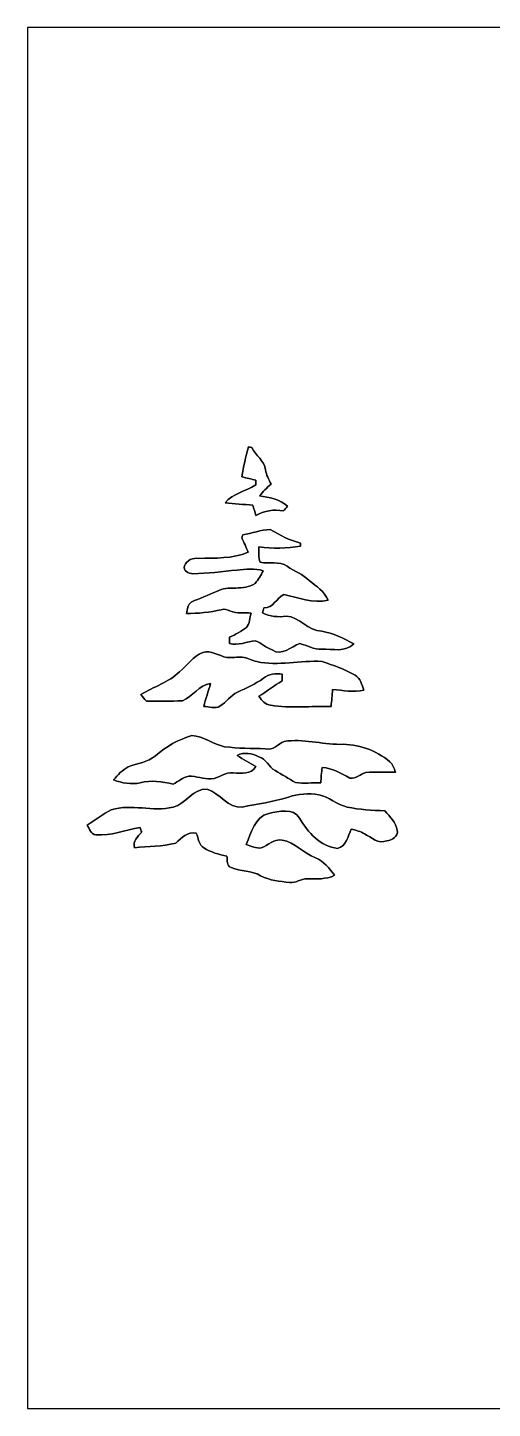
# Model space of a CAD drawing. Header units: centimetres. Extents: x -16.8 to 16.8, y -16.7 to 16.7.
# Drawn here: x -16.77 to -5.57, y -16.67 to 16.67 of the extents above; entities that cross this region are included whole.
import ezdxf

# ---------------------------------------------------------------- set-up
doc = ezdxf.new("R2010")
doc.units = ezdxf.units.CM
doc.header["$MEASUREMENT"] = 0
doc.layers.add('Layer 1', color=7, linetype='Continuous')

msp = doc.modelspace()

# ---------------------------------------------------------------- linework, layer by layer
at = {"layer": 'Layer 1', "color": 7}
for points, knots in [([(-16.77458, 16.66875), (-16.77458, 16.66875), (16.77458, 16.66875), (16.77458, 16.66875), (16.77458, 16.66875), (16.77458, 16.66875), (16.77458, -16.66875), (16.77458, -16.66875), (16.77458, -16.66875), (16.77458, -16.66875), (-16.77458, -16.66875), (-16.77458, -16.66875), (-16.77458, -16.66875), (-16.77458, -16.66875), (-16.77458, 16.66875), (-16.77458, 16.66875), (-16.77458, 16.66875), (-16.77458, 16.66875), (-16.77458, 16.66875), (-16.77458, 16.66875)], [0, 0, 0, 0, 0.16666667, 0.16666667, 0.16666667, 0.16666667, 0.33333333, 0.33333333, 0.33333333, 0.33333333, 0.5, 0.5, 0.5, 0.5, 0.66666667, 0.66666667, 0.66666667, 0.66666667, 1, 1, 1, 1]), ([(-11.44552, 6.54579), (-11.42577, 6.54156), (-11.38555, 6.53344), (-11.36544, 6.52956), (-11.36544, 6.52956), (-11.2716, 6.34012), (-11.06805, 6.20959), (-11.03948, 5.99122), (-11.03948, 5.99122), (-11.01972, 5.8674), (-10.95657, 5.75769), (-10.9026, 5.64586), (-10.9026, 5.64586), (-11.00455, 5.55907), (-11.10015, 5.46488), (-11.18517, 5.36152), (-11.18517, 5.36152), (-10.94458, 5.32871), (-10.69128, 5.28602), (-10.50749, 5.11281), (-10.50749, 5.11281), (-10.54065, 5.07612), (-10.57346, 5.03908), (-10.60626, 5.00239), (-10.60626, 5.00239), (-10.83522, 5.0419), (-11.06981, 5.00592), (-11.27125, 4.88809), (-11.27125, 4.88809), (-11.29524, 4.97134), (-11.31852, 5.0546), (-11.34251, 5.1375), (-11.34251, 5.1375), (-11.56547, 5.15549), (-11.78842, 5.17349), (-12.01103, 5.19254), (-12.01103, 5.19254), (-11.83111, 5.42466), (-11.51361, 5.47476), (-11.27301, 5.6261), (-11.27301, 5.6261), (-11.27196, 5.65432), (-11.27019, 5.71041), (-11.26913, 5.73828), (-11.26913, 5.73828), (-11.38132, 5.76756), (-11.49385, 5.79508), (-11.60674, 5.82048), (-11.60674, 5.82048), (-11.57923, 6.06743), (-11.50796, 6.30626), (-11.44552, 6.54579)], [0, 0, 0, 0, 0.07142857, 0.07142857, 0.07142857, 0.07142857, 0.14285714, 0.14285714, 0.14285714, 0.14285714, 0.21428571, 0.21428571, 0.21428571, 0.21428571, 0.28571429, 0.28571429, 0.28571429, 0.28571429, 0.35714286, 0.35714286, 0.35714286, 0.35714286, 0.42857143, 0.42857143, 0.42857143, 0.42857143, 0.5, 0.5, 0.5, 0.5, 0.57142857, 0.57142857, 0.57142857, 0.57142857, 0.64285714, 0.64285714, 0.64285714, 0.64285714, 0.71428571, 0.71428571, 0.71428571, 0.71428571, 0.78571429, 0.78571429, 0.78571429, 0.78571429, 0.85714286, 0.85714286, 0.85714286, 0.85714286, 1, 1, 1, 1]), ([(-11.58522, 4.42454), (-11.36368, 4.45982), (-11.15025, 4.5399), (-10.92482, 4.55083), (-10.92482, 4.55083), (-10.69552, 4.41184), (-10.45633, 4.29225), (-10.19528, 4.22381), (-10.19528, 4.22381), (-10.19422, 4.20546), (-10.1921, 4.16842), (-10.19104, 4.15008), (-10.19104, 4.15008), (-10.52477, 4.09399), (-10.86485, 4.08305), (-11.19964, 4.13526), (-11.19964, 4.13526), (-11.19188, 4.01249), (-11.22045, 3.87632), (-11.16471, 3.76026), (-11.16471, 3.76026), (-10.95093, 3.71651), (-10.70469, 3.79554), (-10.51384, 3.66289), (-10.51384, 3.66289), (-10.33815, 3.54577), (-10.13813, 3.46428), (-9.98079, 3.32034), (-9.98079, 3.32034), (-9.81569, 3.17712), (-9.61284, 3.05999), (-9.52959, 2.8448), (-9.52959, 2.8448), (-9.89506, 2.75343), (-10.24714, 2.91289), (-10.59744, 2.97886), (-10.59744, 2.97886), (-10.77701, 2.89736), (-10.85074, 2.65148), (-11.0744, 2.65747), (-11.0744, 2.65747), (-11.0871, 2.61726), (-11.0998, 2.57669), (-11.11215, 2.53577), (-11.11215, 2.53577), (-10.93223, 2.44828), (-10.73644, 2.43029), (-10.54029, 2.45745), (-10.54029, 2.45745), (-10.20868, 2.44863), (-10.01889, 2.09409), (-9.68304, 2.09585), (-9.68304, 2.09585), (-9.40682, 2.04858), (-9.15423, 1.92229), (-8.90799, 1.79458), (-8.90799, 1.79458), (-9.10378, 1.57621), (-9.42516, 1.67076), (-9.6834, 1.66088), (-9.6834, 1.66088), (-9.87108, 1.64782), (-10.03124, 1.75577), (-10.20727, 1.79599), (-10.20727, 1.79599), (-10.42388, 1.73143), (-10.64154, 1.47567), (-10.87931, 1.64641), (-10.87931, 1.64641), (-11.02748, 1.69016), (-11.13578, 1.80763), (-11.27654, 1.86302), (-11.27654, 1.86302), (-11.48891, 1.84785), (-11.69529, 1.73355), (-11.90907, 1.80022), (-11.90907, 1.80022), (-11.90696, 1.85103), (-11.90484, 1.90183), (-11.90237, 1.95263), (-11.90237, 1.95263), (-11.76161, 2.0193), (-11.62191, 2.09091), (-11.49879, 2.18722), (-11.49879, 2.18722), (-11.41695, 2.28106), (-11.41413, 2.41441), (-11.38661, 2.53118), (-11.38661, 2.53118), (-11.55065, 2.54741), (-11.72563, 2.51989), (-11.88191, 2.58304), (-11.88191, 2.58304), (-11.95246, 2.6102), (-12.02796, 2.63913), (-12.10381, 2.61479), (-12.10381, 2.61479), (-12.37897, 2.54988), (-12.66155, 2.51954), (-12.94448, 2.52589), (-12.94448, 2.52589), (-12.91519, 2.61796), (-12.92296, 2.74673), (-12.82665, 2.79929), (-12.82665, 2.79929), (-12.62803, 2.89137), (-12.41989, 2.96263), (-12.22163, 3.05506), (-12.22163, 3.05506), (-11.93553, 3.21239), (-11.56653, 3.05541), (-11.29065, 3.24979), (-11.29065, 3.24979), (-11.20916, 3.3401), (-11.15201, 3.4484), (-11.09274, 3.55388), (-11.09274, 3.55388), (-11.29771, 3.62303), (-11.51502, 3.59022), (-11.72492, 3.57329), (-11.72492, 3.57329), (-12.07911, 3.53871), (-12.43224, 3.48756), (-12.78819, 3.48121), (-12.78819, 3.48121), (-12.8838, 3.48862), (-13.0429, 3.55635), (-12.98787, 3.67559), (-12.98787, 3.67559), (-12.94694, 3.81423), (-12.77867, 3.87138), (-12.64744, 3.85198), (-12.64744, 3.85198), (-12.24739, 3.86644), (-11.8364, 3.83999), (-11.45928, 4.0005), (-11.45928, 4.0005), (-11.50267, 4.12009), (-11.55418, 4.2358), (-11.60992, 4.3501), (-11.60992, 4.3501), (-11.60357, 4.36845), (-11.59122, 4.40584), (-11.58522, 4.42454)], [0, 0, 0, 0, 0.02702703, 0.02702703, 0.02702703, 0.02702703, 0.05405405, 0.05405405, 0.05405405, 0.05405405, 0.08108108, 0.08108108, 0.08108108, 0.08108108, 0.10810811, 0.10810811, 0.10810811, 0.10810811, 0.13513514, 0.13513514, 0.13513514, 0.13513514, 0.16216216, 0.16216216, 0.16216216, 0.16216216, 0.18918919, 0.18918919, 0.18918919, 0.18918919, 0.21621622, 0.21621622, 0.21621622, 0.21621622, 0.24324324, 0.24324324, 0.24324324, 0.24324324, 0.27027027, 0.27027027, 0.27027027, 0.27027027, 0.2972973, 0.2972973, 0.2972973, 0.2972973, 0.32432432, 0.32432432, 0.32432432, 0.32432432, 0.35135135, 0.35135135, 0.35135135, 0.35135135, 0.37837838, 0.37837838, 0.37837838, 0.37837838, 0.40540541, 0.40540541, 0.40540541, 0.40540541, 0.43243243, 0.43243243, 0.43243243, 0.43243243, 0.45945946, 0.45945946, 0.45945946, 0.45945946, 0.48648649, 0.48648649, 0.48648649, 0.48648649, 0.51351351, 0.51351351, 0.51351351, 0.51351351, 0.54054054, 0.54054054, 0.54054054, 0.54054054, 0.56756757, 0.56756757, 0.56756757, 0.56756757, 0.59459459, 0.59459459, 0.59459459, 0.59459459, 0.62162162, 0.62162162, 0.62162162, 0.62162162, 0.64864865, 0.64864865, 0.64864865, 0.64864865, 0.67567568, 0.67567568, 0.67567568, 0.67567568, 0.7027027, 0.7027027, 0.7027027, 0.7027027, 0.72972973, 0.72972973, 0.72972973, 0.72972973, 0.75675676, 0.75675676, 0.75675676, 0.75675676, 0.78378378, 0.78378378, 0.78378378, 0.78378378, 0.81081081, 0.81081081, 0.81081081, 0.81081081, 0.83783784, 0.83783784, 0.83783784, 0.83783784, 0.86486486, 0.86486486, 0.86486486, 0.86486486, 0.89189189, 0.89189189, 0.89189189, 0.89189189, 0.91891892, 0.91891892, 0.91891892, 0.91891892, 0.94594595, 0.94594595, 0.94594595, 0.94594595, 1, 1, 1, 1]), ([(-12.55219, 1.58115), (-12.34405, 1.64606), (-12.16589, 1.50178), (-11.97328, 1.45979), (-11.97328, 1.45979), (-11.8491, 1.45027), (-11.72492, 1.47602), (-11.60039, 1.46932), (-11.60039, 1.46932), (-11.47657, 1.45838), (-11.36862, 1.39065), (-11.24973, 1.36066), (-11.24973, 1.36066), (-10.72833, 1.24672), (-10.1981, 1.40088), (-9.67352, 1.36349), (-9.67352, 1.36349), (-9.40012, 1.27741), (-9.12813, 1.17369), (-8.87871, 1.03082), (-8.87871, 1.03082), (-8.74889, 0.95673), (-8.71149, 0.80186), (-8.66458, 0.67134), (-8.66458, 0.67134), (-8.91328, 0.6096), (-9.16764, 0.67416), (-9.41811, 0.68509), (-9.41811, 0.68509), (-9.43081, 0.55069), (-9.44351, 0.41557), (-9.45586, 0.28011), (-9.45586, 0.28011), (-9.94163, 0.29034), (-10.43234, 0.23072), (-10.91459, 0.30656), (-10.91459, 0.30656), (-11.04336, 0.32138), (-11.12696, 0.4258), (-11.19717, 0.52352), (-11.19717, 0.52352), (-11.01196, 0.65123), (-10.82428, 0.77435), (-10.63766, 0.89958), (-10.63766, 0.89958), (-10.63696, 0.95285), (-10.6366, 1.00647), (-10.6359, 1.05939), (-10.6359, 1.05939), (-10.79218, 1.07139), (-10.96116, 1.07315), (-11.08569, 0.95779), (-11.08569, 0.95779), (-11.28289, 0.82303), (-11.49879, 0.72249), (-11.71575, 0.62406), (-11.71575, 0.62406), (-11.8812, 0.54257), (-11.98139, 0.37959), (-12.13556, 0.28328), (-12.13556, 0.28328), (-12.25656, 0.21943), (-12.39873, 0.27446), (-12.52855, 0.27658), (-12.52855, 0.27658), (-12.47881, 0.46355), (-12.41813, 0.64629), (-12.36345, 0.8315), (-12.36345, 0.8315), (-12.64603, 0.79798), (-12.78855, 0.51188), (-13.04149, 0.41804), (-13.04149, 0.41804), (-13.33041, 0.39476), (-13.62075, 0.40428), (-13.91038, 0.40605), (-13.91038, 0.40605), (-13.95589, 0.45967), (-14.00104, 0.51329), (-14.04655, 0.56656), (-14.04655, 0.56656), (-13.7354, 0.75248), (-13.37486, 0.8576), (-13.11099, 1.1176), (-13.11099, 1.1176), (-12.91943, 1.264), (-12.78608, 1.49472), (-12.55219, 1.58115)], [0, 0, 0, 0, 0.04347826, 0.04347826, 0.04347826, 0.04347826, 0.08695652, 0.08695652, 0.08695652, 0.08695652, 0.13043478, 0.13043478, 0.13043478, 0.13043478, 0.17391304, 0.17391304, 0.17391304, 0.17391304, 0.2173913, 0.2173913, 0.2173913, 0.2173913, 0.26086957, 0.26086957, 0.26086957, 0.26086957, 0.30434783, 0.30434783, 0.30434783, 0.30434783, 0.34782609, 0.34782609, 0.34782609, 0.34782609, 0.39130435, 0.39130435, 0.39130435, 0.39130435, 0.43478261, 0.43478261, 0.43478261, 0.43478261, 0.47826087, 0.47826087, 0.47826087, 0.47826087, 0.52173913, 0.52173913, 0.52173913, 0.52173913, 0.56521739, 0.56521739, 0.56521739, 0.56521739, 0.60869565, 0.60869565, 0.60869565, 0.60869565, 0.65217391, 0.65217391, 0.65217391, 0.65217391, 0.69565217, 0.69565217, 0.69565217, 0.69565217, 0.73913043, 0.73913043, 0.73913043, 0.73913043, 0.7826087, 0.7826087, 0.7826087, 0.7826087, 0.82608696, 0.82608696, 0.82608696, 0.82608696, 0.86956522, 0.86956522, 0.86956522, 0.86956522, 0.91304348, 0.91304348, 0.91304348, 0.91304348, 1, 1, 1, 1]), ([(-12.81113, -0.42474), (-12.52714, -0.44168), (-12.29678, -0.63606), (-12.02337, -0.69356), (-12.02337, -0.69356), (-11.69846, -0.73378), (-11.36968, -0.73448), (-11.04265, -0.74048), (-11.04265, -0.74048), (-10.84862, -0.80469), (-10.74244, -0.62089), (-10.58439, -0.56586), (-10.58439, -0.56586), (-10.1346, -0.49354), (-9.69363, -0.63747), (-9.24489, -0.63606), (-9.24489, -0.63606), (-8.81133, -0.62195), (-8.37212, -0.77505), (-8.04122, -1.05622), (-8.04122, -1.05622), (-7.96537, -1.11901), (-7.93644, -1.21638), (-7.90187, -1.30493), (-7.90187, -1.30493), (-8.13964, -1.31939), (-8.37777, -1.29258), (-8.61483, -1.31621), (-8.61483, -1.31621), (-8.74501, -1.35643), (-8.86072, -1.47002), (-9.00395, -1.44921), (-9.00395, -1.44921), (-9.21456, -1.33668), (-9.42269, -1.21356), (-9.66788, -1.19521), (-9.66788, -1.19521), (-9.69045, -1.31657), (-9.69786, -1.44004), (-9.70456, -1.56316), (-9.70456, -1.56316), (-9.90635, -1.55928), (-10.11238, -1.5875), (-10.3124, -1.5561), (-10.3124, -1.5561), (-10.48103, -1.46967), (-10.63801, -1.36243), (-10.80347, -1.27), (-10.80347, -1.27), (-10.96716, -1.19309), (-11.0109, -0.97437), (-11.20246, -0.93874), (-11.20246, -0.93874), (-11.36227, -0.85443), (-11.55277, -0.81351), (-11.71822, -0.90523), (-11.71822, -0.90523), (-11.5757, -1.00436), (-11.42118, -1.08373), (-11.27125, -1.17087), (-11.27125, -1.17087), (-11.37849, -1.37901), (-11.62085, -1.32433), (-11.81453, -1.3275), (-11.81453, -1.3275), (-12.00961, -1.29928), (-12.15954, -1.45168), (-12.34511, -1.47002), (-12.34511, -1.47002), (-12.53031, -1.48026), (-12.706, -1.40088), (-12.88944, -1.40406), (-12.88944, -1.40406), (-13.03055, -1.4291), (-13.14133, -1.53106), (-13.2648, -1.59561), (-13.2648, -1.59561), (-13.52726, -1.54129), (-13.79784, -1.49013), (-14.06278, -1.56528), (-14.06278, -1.56528), (-14.27727, -1.61149), (-14.49917, -1.57127), (-14.70166, -1.49543), (-14.70166, -1.49543), (-14.60359, -1.37089), (-14.48788, -1.25483), (-14.34712, -1.18004), (-14.34712, -1.18004), (-14.13087, -1.08867), (-13.8751, -1.07068), (-13.69131, -0.91087), (-13.69131, -0.91087), (-13.43801, -0.68898), (-13.13427, -0.51823), (-12.81113, -0.42474)], [0, 0, 0, 0, 0.04, 0.04, 0.04, 0.04, 0.08, 0.08, 0.08, 0.08, 0.12, 0.12, 0.12, 0.12, 0.16, 0.16, 0.16, 0.16, 0.2, 0.2, 0.2, 0.2, 0.24, 0.24, 0.24, 0.24, 0.28, 0.28, 0.28, 0.28, 0.32, 0.32, 0.32, 0.32, 0.36, 0.36, 0.36, 0.36, 0.4, 0.4, 0.4, 0.4, 0.44, 0.44, 0.44, 0.44, 0.48, 0.48, 0.48, 0.48, 0.52, 0.52, 0.52, 0.52, 0.56, 0.56, 0.56, 0.56, 0.6, 0.6, 0.6, 0.6, 0.64, 0.64, 0.64, 0.64, 0.68, 0.68, 0.68, 0.68, 0.72, 0.72, 0.72, 0.72, 0.76, 0.76, 0.76, 0.76, 0.8, 0.8, 0.8, 0.8, 0.84, 0.84, 0.84, 0.84, 0.88, 0.88, 0.88, 0.88, 0.92, 0.92, 0.92, 0.92, 1, 1, 1, 1]), ([(-13.26762, -2.15336), (-12.95188, -2.08315), (-12.78819, -1.68804), (-12.44106, -1.71873), (-12.44106, -1.71873), (-12.14367, -1.81928), (-11.94259, -2.1777), (-11.60251, -2.15053), (-11.60251, -2.15053), (-11.22962, -2.0768), (-10.85003, -2.02424), (-10.48667, -1.90888), (-10.48667, -1.90888), (-10.25066, -1.83162), (-9.99666, -1.80904), (-9.75148, -1.85138), (-9.75148, -1.85138), (-9.50524, -1.90465), (-9.31439, -2.09374), (-9.06921, -2.14983), (-9.06921, -2.14983), (-8.77182, -2.21615), (-8.46526, -2.22391), (-8.16222, -2.24437), (-8.16222, -2.24437), (-8.03698, -2.37984), (-7.89093, -2.51954), (-7.8613, -2.71145), (-7.8613, -2.71145), (-7.82814, -2.85538), (-7.99077, -2.94711), (-8.11107, -2.9658), (-8.11107, -2.9658), (-8.32026, -3.04588), (-8.48184, -2.88854), (-8.64658, -2.79647), (-8.64658, -2.79647), (-8.74818, -2.74144), (-8.86037, -2.7111), (-8.97043, -2.68005), (-8.97043, -2.68005), (-9.05298, -2.84586), (-9.08332, -3.1048), (-9.29816, -3.14713), (-9.29816, -3.14713), (-9.71162, -3.10515), (-10.01959, -2.75978), (-10.21433, -2.41653), (-10.21433, -2.41653), (-10.36814, -2.15865), (-10.71633, -2.25813), (-10.95904, -2.30293), (-10.95904, -2.30293), (-11.29947, -2.39254), (-11.38096, -2.77142), (-11.50091, -3.05435), (-11.50091, -3.05435), (-11.38308, -3.08822), (-11.2649, -3.15313), (-11.13966, -3.13866), (-11.13966, -3.13866), (-10.97174, -3.0734), (-10.83804, -2.91783), (-10.63907, -2.9464), (-10.63907, -2.9464), (-10.32969, -3.00567), (-10.11626, -3.26249), (-9.82909, -3.37679), (-9.82909, -3.37679), (-9.62942, -3.45722), (-9.49748, -3.63079), (-9.37119, -3.79659), (-9.37119, -3.79659), (-9.57756, -3.90384), (-9.81287, -3.88267), (-10.03723, -3.8795), (-10.03723, -3.8795), (-10.18399, -3.87985), (-10.30817, -3.99556), (-10.4581, -3.97157), (-10.4581, -3.97157), (-10.69411, -3.93947), (-10.94246, -3.92748), (-11.15448, -3.80718), (-11.15448, -3.80718), (-11.37003, -3.67418), (-11.6399, -3.71158), (-11.8678, -3.60998), (-11.8678, -3.60998), (-11.98527, -3.57399), (-11.95211, -3.42759), (-11.97046, -3.3334), (-11.97046, -3.3334), (-12.16554, -3.30094), (-12.35498, -3.23709), (-12.52467, -3.13549), (-12.52467, -3.13549), (-12.64779, -3.06317), (-12.65414, -2.90371), (-12.70741, -2.78412), (-12.70741, -2.78412), (-12.92613, -2.72627), (-13.05701, -2.89877), (-13.20377, -3.02013), (-13.20377, -3.02013), (-13.52621, -3.11221), (-13.86699, -3.09563), (-14.19754, -3.13126), (-14.19754, -3.13126), (-14.2427, -2.97498), (-14.12134, -2.86526), (-14.02433, -2.76013), (-14.02433, -2.76013), (-14.03632, -2.72133), (-14.04867, -2.68323), (-14.06102, -2.64513), (-14.06102, -2.64513), (-14.41909, -2.69522), (-14.76516, -2.85397), (-15.13134, -2.82081), (-15.13134, -2.82081), (-15.25164, -2.80988), (-15.28551, -2.66453), (-15.33984, -2.58445), (-15.33984, -2.58445), (-15.14369, -2.46521), (-14.96201, -2.32234), (-14.75916, -2.21509), (-14.75916, -2.21509), (-14.27198, -2.06587), (-13.75728, -2.27118), (-13.26762, -2.15336)], [0, 0, 0, 0, 0.02941176, 0.02941176, 0.02941176, 0.02941176, 0.05882353, 0.05882353, 0.05882353, 0.05882353, 0.08823529, 0.08823529, 0.08823529, 0.08823529, 0.11764706, 0.11764706, 0.11764706, 0.11764706, 0.14705882, 0.14705882, 0.14705882, 0.14705882, 0.17647059, 0.17647059, 0.17647059, 0.17647059, 0.20588235, 0.20588235, 0.20588235, 0.20588235, 0.23529412, 0.23529412, 0.23529412, 0.23529412, 0.26470588, 0.26470588, 0.26470588, 0.26470588, 0.29411765, 0.29411765, 0.29411765, 0.29411765, 0.32352941, 0.32352941, 0.32352941, 0.32352941, 0.35294118, 0.35294118, 0.35294118, 0.35294118, 0.38235294, 0.38235294, 0.38235294, 0.38235294, 0.41176471, 0.41176471, 0.41176471, 0.41176471, 0.44117647, 0.44117647, 0.44117647, 0.44117647, 0.47058824, 0.47058824, 0.47058824, 0.47058824, 0.5, 0.5, 0.5, 0.5, 0.52941176, 0.52941176, 0.52941176, 0.52941176, 0.55882353, 0.55882353, 0.55882353, 0.55882353, 0.58823529, 0.58823529, 0.58823529, 0.58823529, 0.61764706, 0.61764706, 0.61764706, 0.61764706, 0.64705882, 0.64705882, 0.64705882, 0.64705882, 0.67647059, 0.67647059, 0.67647059, 0.67647059, 0.70588235, 0.70588235, 0.70588235, 0.70588235, 0.73529412, 0.73529412, 0.73529412, 0.73529412, 0.76470588, 0.76470588, 0.76470588, 0.76470588, 0.79411765, 0.79411765, 0.79411765, 0.79411765, 0.82352941, 0.82352941, 0.82352941, 0.82352941, 0.85294118, 0.85294118, 0.85294118, 0.85294118, 0.88235294, 0.88235294, 0.88235294, 0.88235294, 0.91176471, 0.91176471, 0.91176471, 0.91176471, 0.94117647, 0.94117647, 0.94117647, 0.94117647, 1, 1, 1, 1])]:
    msp.add_open_spline(points, degree=3, knots=knots, dxfattribs=at)
at = {"layer": 'Layer 1', "color": 251}
for points, knots in [([(-11.44552, 6.54579), (-11.50796, 6.30626), (-11.57923, 6.06743), (-11.60674, 5.82048), (-11.60674, 5.82048), (-11.49385, 5.79508), (-11.38132, 5.76756), (-11.26913, 5.73828), (-11.26913, 5.73828), (-11.27019, 5.71041), (-11.27196, 5.65432), (-11.27301, 5.6261), (-11.27301, 5.6261), (-11.51361, 5.47476), (-11.83111, 5.42466), (-12.01103, 5.19254), (-12.01103, 5.19254), (-11.78842, 5.17349), (-11.56547, 5.15549), (-11.34251, 5.1375), (-11.34251, 5.1375), (-11.31852, 5.0546), (-11.29524, 4.97134), (-11.27125, 4.88809), (-11.27125, 4.88809), (-11.06981, 5.00592), (-10.83522, 5.0419), (-10.60626, 5.00239), (-10.60626, 5.00239), (-10.57346, 5.03908), (-10.54065, 5.07612), (-10.50749, 5.11281), (-10.50749, 5.11281), (-10.69128, 5.28602), (-10.94458, 5.32871), (-11.18517, 5.36152), (-11.18517, 5.36152), (-11.10015, 5.46488), (-11.00455, 5.55907), (-10.9026, 5.64586), (-10.9026, 5.64586), (-10.95657, 5.75769), (-11.01972, 5.8674), (-11.03948, 5.99122), (-11.03948, 5.99122), (-11.06805, 6.20959), (-11.2716, 6.34012), (-11.36544, 6.52956), (-11.36544, 6.52956), (-11.38555, 6.53344), (-11.42577, 6.54156), (-11.44552, 6.54579), (-11.44552, 6.54579), (-11.44552, 6.54579), (-11.44552, 6.54579), (-11.44552, 6.54579)], [0, 0, 0, 0, 0.06666667, 0.06666667, 0.06666667, 0.06666667, 0.13333333, 0.13333333, 0.13333333, 0.13333333, 0.2, 0.2, 0.2, 0.2, 0.26666667, 0.26666667, 0.26666667, 0.26666667, 0.33333333, 0.33333333, 0.33333333, 0.33333333, 0.4, 0.4, 0.4, 0.4, 0.46666667, 0.46666667, 0.46666667, 0.46666667, 0.53333333, 0.53333333, 0.53333333, 0.53333333, 0.6, 0.6, 0.6, 0.6, 0.66666667, 0.66666667, 0.66666667, 0.66666667, 0.73333333, 0.73333333, 0.73333333, 0.73333333, 0.8, 0.8, 0.8, 0.8, 0.86666667, 0.86666667, 0.86666667, 0.86666667, 1, 1, 1, 1]), ([(-11.58522, 4.42454), (-11.59122, 4.40584), (-11.60357, 4.36845), (-11.60992, 4.3501), (-11.60992, 4.3501), (-11.55418, 4.2358), (-11.50267, 4.12009), (-11.45928, 4.0005), (-11.45928, 4.0005), (-11.8364, 3.83999), (-12.24739, 3.86644), (-12.64744, 3.85198), (-12.64744, 3.85198), (-12.77867, 3.87138), (-12.94694, 3.81423), (-12.98787, 3.67559), (-12.98787, 3.67559), (-13.0429, 3.55635), (-12.8838, 3.48862), (-12.78819, 3.48121), (-12.78819, 3.48121), (-12.43224, 3.48756), (-12.07911, 3.53871), (-11.72492, 3.57329), (-11.72492, 3.57329), (-11.51502, 3.59022), (-11.29771, 3.62303), (-11.09274, 3.55388), (-11.09274, 3.55388), (-11.15201, 3.4484), (-11.20916, 3.3401), (-11.29065, 3.24979), (-11.29065, 3.24979), (-11.56653, 3.05541), (-11.93553, 3.21239), (-12.22163, 3.05506), (-12.22163, 3.05506), (-12.41989, 2.96263), (-12.62803, 2.89137), (-12.82665, 2.79929), (-12.82665, 2.79929), (-12.92296, 2.74673), (-12.91519, 2.61796), (-12.94448, 2.52589), (-12.94448, 2.52589), (-12.66155, 2.51954), (-12.37897, 2.54988), (-12.10381, 2.61479), (-12.10381, 2.61479), (-12.02796, 2.63913), (-11.95246, 2.6102), (-11.88191, 2.58304), (-11.88191, 2.58304), (-11.72563, 2.51989), (-11.55065, 2.54741), (-11.38661, 2.53118), (-11.38661, 2.53118), (-11.41413, 2.41441), (-11.41695, 2.28106), (-11.49879, 2.18722), (-11.49879, 2.18722), (-11.62191, 2.09091), (-11.76161, 2.0193), (-11.90237, 1.95263), (-11.90237, 1.95263), (-11.90484, 1.90183), (-11.90696, 1.85103), (-11.90907, 1.80022), (-11.90907, 1.80022), (-11.69529, 1.73355), (-11.48891, 1.84785), (-11.27654, 1.86302), (-11.27654, 1.86302), (-11.13578, 1.80763), (-11.02748, 1.69016), (-10.87931, 1.64641), (-10.87931, 1.64641), (-10.64154, 1.47567), (-10.42388, 1.73143), (-10.20727, 1.79599), (-10.20727, 1.79599), (-10.03124, 1.75577), (-9.87108, 1.64782), (-9.6834, 1.66088), (-9.6834, 1.66088), (-9.42516, 1.67076), (-9.10378, 1.57621), (-8.90799, 1.79458), (-8.90799, 1.79458), (-9.15423, 1.92229), (-9.40682, 2.04858), (-9.68304, 2.09585), (-9.68304, 2.09585), (-10.01889, 2.09409), (-10.20868, 2.44863), (-10.54029, 2.45745), (-10.54029, 2.45745), (-10.73644, 2.43029), (-10.93223, 2.44828), (-11.11215, 2.53577), (-11.11215, 2.53577), (-11.0998, 2.57669), (-11.0871, 2.61726), (-11.0744, 2.65747), (-11.0744, 2.65747), (-10.85074, 2.65148), (-10.77701, 2.89736), (-10.59744, 2.97886), (-10.59744, 2.97886), (-10.24714, 2.91289), (-9.89506, 2.75343), (-9.52959, 2.8448), (-9.52959, 2.8448), (-9.61284, 3.05999), (-9.81569, 3.17712), (-9.98079, 3.32034), (-9.98079, 3.32034), (-10.13813, 3.46428), (-10.33815, 3.54577), (-10.51384, 3.66289), (-10.51384, 3.66289), (-10.70469, 3.79554), (-10.95093, 3.71651), (-11.16471, 3.76026), (-11.16471, 3.76026), (-11.22045, 3.87632), (-11.19188, 4.01249), (-11.19964, 4.13526), (-11.19964, 4.13526), (-10.86485, 4.08305), (-10.52477, 4.09399), (-10.19104, 4.15008), (-10.19104, 4.15008), (-10.1921, 4.16842), (-10.19422, 4.20546), (-10.19528, 4.22381), (-10.19528, 4.22381), (-10.45633, 4.29225), (-10.69552, 4.41184), (-10.92482, 4.55083), (-10.92482, 4.55083), (-11.15025, 4.5399), (-11.36368, 4.45982), (-11.58522, 4.42454), (-11.58522, 4.42454), (-11.58522, 4.42454), (-11.58522, 4.42454), (-11.58522, 4.42454)], [0, 0, 0, 0, 0.02631579, 0.02631579, 0.02631579, 0.02631579, 0.05263158, 0.05263158, 0.05263158, 0.05263158, 0.07894737, 0.07894737, 0.07894737, 0.07894737, 0.10526316, 0.10526316, 0.10526316, 0.10526316, 0.13157895, 0.13157895, 0.13157895, 0.13157895, 0.15789474, 0.15789474, 0.15789474, 0.15789474, 0.18421053, 0.18421053, 0.18421053, 0.18421053, 0.21052632, 0.21052632, 0.21052632, 0.21052632, 0.23684211, 0.23684211, 0.23684211, 0.23684211, 0.26315789, 0.26315789, 0.26315789, 0.26315789, 0.28947368, 0.28947368, 0.28947368, 0.28947368, 0.31578947, 0.31578947, 0.31578947, 0.31578947, 0.34210526, 0.34210526, 0.34210526, 0.34210526, 0.36842105, 0.36842105, 0.36842105, 0.36842105, 0.39473684, 0.39473684, 0.39473684, 0.39473684, 0.42105263, 0.42105263, 0.42105263, 0.42105263, 0.44736842, 0.44736842, 0.44736842, 0.44736842, 0.47368421, 0.47368421, 0.47368421, 0.47368421, 0.5, 0.5, 0.5, 0.5, 0.52631579, 0.52631579, 0.52631579, 0.52631579, 0.55263158, 0.55263158, 0.55263158, 0.55263158, 0.57894737, 0.57894737, 0.57894737, 0.57894737, 0.60526316, 0.60526316, 0.60526316, 0.60526316, 0.63157895, 0.63157895, 0.63157895, 0.63157895, 0.65789474, 0.65789474, 0.65789474, 0.65789474, 0.68421053, 0.68421053, 0.68421053, 0.68421053, 0.71052632, 0.71052632, 0.71052632, 0.71052632, 0.73684211, 0.73684211, 0.73684211, 0.73684211, 0.76315789, 0.76315789, 0.76315789, 0.76315789, 0.78947368, 0.78947368, 0.78947368, 0.78947368, 0.81578947, 0.81578947, 0.81578947, 0.81578947, 0.84210526, 0.84210526, 0.84210526, 0.84210526, 0.86842105, 0.86842105, 0.86842105, 0.86842105, 0.89473684, 0.89473684, 0.89473684, 0.89473684, 0.92105263, 0.92105263, 0.92105263, 0.92105263, 0.94736842, 0.94736842, 0.94736842, 0.94736842, 1, 1, 1, 1]), ([(-12.55219, 1.58115), (-12.78608, 1.49472), (-12.91943, 1.264), (-13.11099, 1.1176), (-13.11099, 1.1176), (-13.37486, 0.8576), (-13.7354, 0.75248), (-14.04655, 0.56656), (-14.04655, 0.56656), (-14.00104, 0.51329), (-13.95589, 0.45967), (-13.91038, 0.40605), (-13.91038, 0.40605), (-13.62075, 0.40428), (-13.33041, 0.39476), (-13.04149, 0.41804), (-13.04149, 0.41804), (-12.78855, 0.51188), (-12.64603, 0.79798), (-12.36345, 0.8315), (-12.36345, 0.8315), (-12.41813, 0.64629), (-12.47881, 0.46355), (-12.52855, 0.27658), (-12.52855, 0.27658), (-12.39873, 0.27446), (-12.25656, 0.21943), (-12.13556, 0.28328), (-12.13556, 0.28328), (-11.98139, 0.37959), (-11.8812, 0.54257), (-11.71575, 0.62406), (-11.71575, 0.62406), (-11.49879, 0.72249), (-11.28289, 0.82303), (-11.08569, 0.95779), (-11.08569, 0.95779), (-10.96116, 1.07315), (-10.79218, 1.07139), (-10.6359, 1.05939), (-10.6359, 1.05939), (-10.6366, 1.00647), (-10.63696, 0.95285), (-10.63766, 0.89958), (-10.63766, 0.89958), (-10.82428, 0.77435), (-11.01196, 0.65123), (-11.19717, 0.52352), (-11.19717, 0.52352), (-11.12696, 0.4258), (-11.04336, 0.32138), (-10.91459, 0.30656), (-10.91459, 0.30656), (-10.43234, 0.23072), (-9.94163, 0.29034), (-9.45586, 0.28011), (-9.45586, 0.28011), (-9.44351, 0.41557), (-9.43081, 0.55069), (-9.41811, 0.68509), (-9.41811, 0.68509), (-9.16764, 0.67416), (-8.91328, 0.6096), (-8.66458, 0.67134), (-8.66458, 0.67134), (-8.71149, 0.80186), (-8.74889, 0.95673), (-8.87871, 1.03082), (-8.87871, 1.03082), (-9.12813, 1.17369), (-9.40012, 1.27741), (-9.67352, 1.36349), (-9.67352, 1.36349), (-10.1981, 1.40088), (-10.72833, 1.24672), (-11.24973, 1.36066), (-11.24973, 1.36066), (-11.36862, 1.39065), (-11.47657, 1.45838), (-11.60039, 1.46932), (-11.60039, 1.46932), (-11.72492, 1.47602), (-11.8491, 1.45027), (-11.97328, 1.45979), (-11.97328, 1.45979), (-12.16589, 1.50178), (-12.34405, 1.64606), (-12.55219, 1.58115), (-12.55219, 1.58115), (-12.55219, 1.58115), (-12.55219, 1.58115), (-12.55219, 1.58115)], [0, 0, 0, 0, 0.04166667, 0.04166667, 0.04166667, 0.04166667, 0.08333333, 0.08333333, 0.08333333, 0.08333333, 0.125, 0.125, 0.125, 0.125, 0.16666667, 0.16666667, 0.16666667, 0.16666667, 0.20833333, 0.20833333, 0.20833333, 0.20833333, 0.25, 0.25, 0.25, 0.25, 0.29166667, 0.29166667, 0.29166667, 0.29166667, 0.33333333, 0.33333333, 0.33333333, 0.33333333, 0.375, 0.375, 0.375, 0.375, 0.41666667, 0.41666667, 0.41666667, 0.41666667, 0.45833333, 0.45833333, 0.45833333, 0.45833333, 0.5, 0.5, 0.5, 0.5, 0.54166667, 0.54166667, 0.54166667, 0.54166667, 0.58333333, 0.58333333, 0.58333333, 0.58333333, 0.625, 0.625, 0.625, 0.625, 0.66666667, 0.66666667, 0.66666667, 0.66666667, 0.70833333, 0.70833333, 0.70833333, 0.70833333, 0.75, 0.75, 0.75, 0.75, 0.79166667, 0.79166667, 0.79166667, 0.79166667, 0.83333333, 0.83333333, 0.83333333, 0.83333333, 0.875, 0.875, 0.875, 0.875, 0.91666667, 0.91666667, 0.91666667, 0.91666667, 1, 1, 1, 1]), ([(-12.81113, -0.42474), (-13.13427, -0.51823), (-13.43801, -0.68898), (-13.69131, -0.91087), (-13.69131, -0.91087), (-13.8751, -1.07068), (-14.13087, -1.08867), (-14.34712, -1.18004), (-14.34712, -1.18004), (-14.48788, -1.25483), (-14.60359, -1.37089), (-14.70166, -1.49543), (-14.70166, -1.49543), (-14.49917, -1.57127), (-14.27727, -1.61149), (-14.06278, -1.56528), (-14.06278, -1.56528), (-13.79784, -1.49013), (-13.52726, -1.54129), (-13.2648, -1.59561), (-13.2648, -1.59561), (-13.14133, -1.53106), (-13.03055, -1.4291), (-12.88944, -1.40406), (-12.88944, -1.40406), (-12.706, -1.40088), (-12.53031, -1.48026), (-12.34511, -1.47002), (-12.34511, -1.47002), (-12.15954, -1.45168), (-12.00961, -1.29928), (-11.81453, -1.3275), (-11.81453, -1.3275), (-11.62085, -1.32433), (-11.37849, -1.37901), (-11.27125, -1.17087), (-11.27125, -1.17087), (-11.42118, -1.08373), (-11.5757, -1.00436), (-11.71822, -0.90523), (-11.71822, -0.90523), (-11.55277, -0.81351), (-11.36227, -0.85443), (-11.20246, -0.93874), (-11.20246, -0.93874), (-11.0109, -0.97437), (-10.96716, -1.19309), (-10.80347, -1.27), (-10.80347, -1.27), (-10.63801, -1.36243), (-10.48103, -1.46967), (-10.3124, -1.5561), (-10.3124, -1.5561), (-10.11238, -1.5875), (-9.90635, -1.55928), (-9.70456, -1.56316), (-9.70456, -1.56316), (-9.69786, -1.44004), (-9.69045, -1.31657), (-9.66788, -1.19521), (-9.66788, -1.19521), (-9.42269, -1.21356), (-9.21456, -1.33668), (-9.00395, -1.44921), (-9.00395, -1.44921), (-8.86072, -1.47002), (-8.74501, -1.35643), (-8.61483, -1.31621), (-8.61483, -1.31621), (-8.37777, -1.29258), (-8.13964, -1.31939), (-7.90187, -1.30493), (-7.90187, -1.30493), (-7.93644, -1.21638), (-7.96537, -1.11901), (-8.04122, -1.05622), (-8.04122, -1.05622), (-8.37212, -0.77505), (-8.81133, -0.62195), (-9.24489, -0.63606), (-9.24489, -0.63606), (-9.69363, -0.63747), (-10.1346, -0.49354), (-10.58439, -0.56586), (-10.58439, -0.56586), (-10.74244, -0.62089), (-10.84862, -0.80469), (-11.04265, -0.74048), (-11.04265, -0.74048), (-11.36968, -0.73448), (-11.69846, -0.73378), (-12.02337, -0.69356), (-12.02337, -0.69356), (-12.29678, -0.63606), (-12.52714, -0.44168), (-12.81113, -0.42474), (-12.81113, -0.42474), (-12.81113, -0.42474), (-12.81113, -0.42474), (-12.81113, -0.42474)], [0, 0, 0, 0, 0.03846154, 0.03846154, 0.03846154, 0.03846154, 0.07692308, 0.07692308, 0.07692308, 0.07692308, 0.11538462, 0.11538462, 0.11538462, 0.11538462, 0.15384615, 0.15384615, 0.15384615, 0.15384615, 0.19230769, 0.19230769, 0.19230769, 0.19230769, 0.23076923, 0.23076923, 0.23076923, 0.23076923, 0.26923077, 0.26923077, 0.26923077, 0.26923077, 0.30769231, 0.30769231, 0.30769231, 0.30769231, 0.34615385, 0.34615385, 0.34615385, 0.34615385, 0.38461538, 0.38461538, 0.38461538, 0.38461538, 0.42307692, 0.42307692, 0.42307692, 0.42307692, 0.46153846, 0.46153846, 0.46153846, 0.46153846, 0.5, 0.5, 0.5, 0.5, 0.53846154, 0.53846154, 0.53846154, 0.53846154, 0.57692308, 0.57692308, 0.57692308, 0.57692308, 0.61538462, 0.61538462, 0.61538462, 0.61538462, 0.65384615, 0.65384615, 0.65384615, 0.65384615, 0.69230769, 0.69230769, 0.69230769, 0.69230769, 0.73076923, 0.73076923, 0.73076923, 0.73076923, 0.76923077, 0.76923077, 0.76923077, 0.76923077, 0.80769231, 0.80769231, 0.80769231, 0.80769231, 0.84615385, 0.84615385, 0.84615385, 0.84615385, 0.88461538, 0.88461538, 0.88461538, 0.88461538, 0.92307692, 0.92307692, 0.92307692, 0.92307692, 1, 1, 1, 1]), ([(-13.26762, -2.15336), (-13.75728, -2.27118), (-14.27198, -2.06587), (-14.75916, -2.21509), (-14.75916, -2.21509), (-14.96201, -2.32234), (-15.14369, -2.46521), (-15.33984, -2.58445), (-15.33984, -2.58445), (-15.28551, -2.66453), (-15.25164, -2.80988), (-15.13134, -2.82081), (-15.13134, -2.82081), (-14.76516, -2.85397), (-14.41909, -2.69522), (-14.06102, -2.64513), (-14.06102, -2.64513), (-14.04867, -2.68323), (-14.03632, -2.72133), (-14.02433, -2.76013), (-14.02433, -2.76013), (-14.12134, -2.86526), (-14.2427, -2.97498), (-14.19754, -3.13126), (-14.19754, -3.13126), (-13.86699, -3.09563), (-13.52621, -3.11221), (-13.20377, -3.02013), (-13.20377, -3.02013), (-13.05701, -2.89877), (-12.92613, -2.72627), (-12.70741, -2.78412), (-12.70741, -2.78412), (-12.65414, -2.90371), (-12.64779, -3.06317), (-12.52467, -3.13549), (-12.52467, -3.13549), (-12.35498, -3.23709), (-12.16554, -3.30094), (-11.97046, -3.3334), (-11.97046, -3.3334), (-11.95211, -3.42759), (-11.98527, -3.57399), (-11.8678, -3.60998), (-11.8678, -3.60998), (-11.6399, -3.71158), (-11.37003, -3.67418), (-11.15448, -3.80718), (-11.15448, -3.80718), (-10.94246, -3.92748), (-10.69411, -3.93947), (-10.4581, -3.97157), (-10.4581, -3.97157), (-10.30817, -3.99556), (-10.18399, -3.87985), (-10.03723, -3.8795), (-10.03723, -3.8795), (-9.81287, -3.88267), (-9.57756, -3.90384), (-9.37119, -3.79659), (-9.37119, -3.79659), (-9.49748, -3.63079), (-9.62942, -3.45722), (-9.82909, -3.37679), (-9.82909, -3.37679), (-10.11626, -3.26249), (-10.32969, -3.00567), (-10.63907, -2.9464), (-10.63907, -2.9464), (-10.83804, -2.91783), (-10.97174, -3.0734), (-11.13966, -3.13866), (-11.13966, -3.13866), (-11.2649, -3.15313), (-11.38308, -3.08822), (-11.50091, -3.05435), (-11.50091, -3.05435), (-11.38096, -2.77142), (-11.29947, -2.39254), (-10.95904, -2.30293), (-10.95904, -2.30293), (-10.71633, -2.25813), (-10.36814, -2.15865), (-10.21433, -2.41653), (-10.21433, -2.41653), (-10.01959, -2.75978), (-9.71162, -3.10515), (-9.29816, -3.14713), (-9.29816, -3.14713), (-9.08332, -3.1048), (-9.05298, -2.84586), (-8.97043, -2.68005), (-8.97043, -2.68005), (-8.86037, -2.7111), (-8.74818, -2.74144), (-8.64658, -2.79647), (-8.64658, -2.79647), (-8.48184, -2.88854), (-8.32026, -3.04588), (-8.11107, -2.9658), (-8.11107, -2.9658), (-7.99077, -2.94711), (-7.82814, -2.85538), (-7.8613, -2.71145), (-7.8613, -2.71145), (-7.89093, -2.51954), (-8.03698, -2.37984), (-8.16222, -2.24437), (-8.16222, -2.24437), (-8.46526, -2.22391), (-8.77182, -2.21615), (-9.06921, -2.14983), (-9.06921, -2.14983), (-9.31439, -2.09374), (-9.50524, -1.90465), (-9.75148, -1.85138), (-9.75148, -1.85138), (-9.99666, -1.80904), (-10.25066, -1.83162), (-10.48667, -1.90888), (-10.48667, -1.90888), (-10.85003, -2.02424), (-11.22962, -2.0768), (-11.60251, -2.15053), (-11.60251, -2.15053), (-11.94259, -2.1777), (-12.14367, -1.81928), (-12.44106, -1.71873), (-12.44106, -1.71873), (-12.78819, -1.68804), (-12.95188, -2.08315), (-13.26762, -2.15336), (-13.26762, -2.15336), (-13.26762, -2.15336), (-13.26762, -2.15336), (-13.26762, -2.15336)], [0, 0, 0, 0, 0.02857143, 0.02857143, 0.02857143, 0.02857143, 0.05714286, 0.05714286, 0.05714286, 0.05714286, 0.08571429, 0.08571429, 0.08571429, 0.08571429, 0.11428571, 0.11428571, 0.11428571, 0.11428571, 0.14285714, 0.14285714, 0.14285714, 0.14285714, 0.17142857, 0.17142857, 0.17142857, 0.17142857, 0.2, 0.2, 0.2, 0.2, 0.22857143, 0.22857143, 0.22857143, 0.22857143, 0.25714286, 0.25714286, 0.25714286, 0.25714286, 0.28571429, 0.28571429, 0.28571429, 0.28571429, 0.31428571, 0.31428571, 0.31428571, 0.31428571, 0.34285714, 0.34285714, 0.34285714, 0.34285714, 0.37142857, 0.37142857, 0.37142857, 0.37142857, 0.4, 0.4, 0.4, 0.4, 0.42857143, 0.42857143, 0.42857143, 0.42857143, 0.45714286, 0.45714286, 0.45714286, 0.45714286, 0.48571429, 0.48571429, 0.48571429, 0.48571429, 0.51428571, 0.51428571, 0.51428571, 0.51428571, 0.54285714, 0.54285714, 0.54285714, 0.54285714, 0.57142857, 0.57142857, 0.57142857, 0.57142857, 0.6, 0.6, 0.6, 0.6, 0.62857143, 0.62857143, 0.62857143, 0.62857143, 0.65714286, 0.65714286, 0.65714286, 0.65714286, 0.68571429, 0.68571429, 0.68571429, 0.68571429, 0.71428571, 0.71428571, 0.71428571, 0.71428571, 0.74285714, 0.74285714, 0.74285714, 0.74285714, 0.77142857, 0.77142857, 0.77142857, 0.77142857, 0.8, 0.8, 0.8, 0.8, 0.82857143, 0.82857143, 0.82857143, 0.82857143, 0.85714286, 0.85714286, 0.85714286, 0.85714286, 0.88571429, 0.88571429, 0.88571429, 0.88571429, 0.91428571, 0.91428571, 0.91428571, 0.91428571, 0.94285714, 0.94285714, 0.94285714, 0.94285714, 1, 1, 1, 1])]:
    msp.add_open_spline(points, degree=3, knots=knots, dxfattribs=at)

doc.saveas('drawing.dxf')
